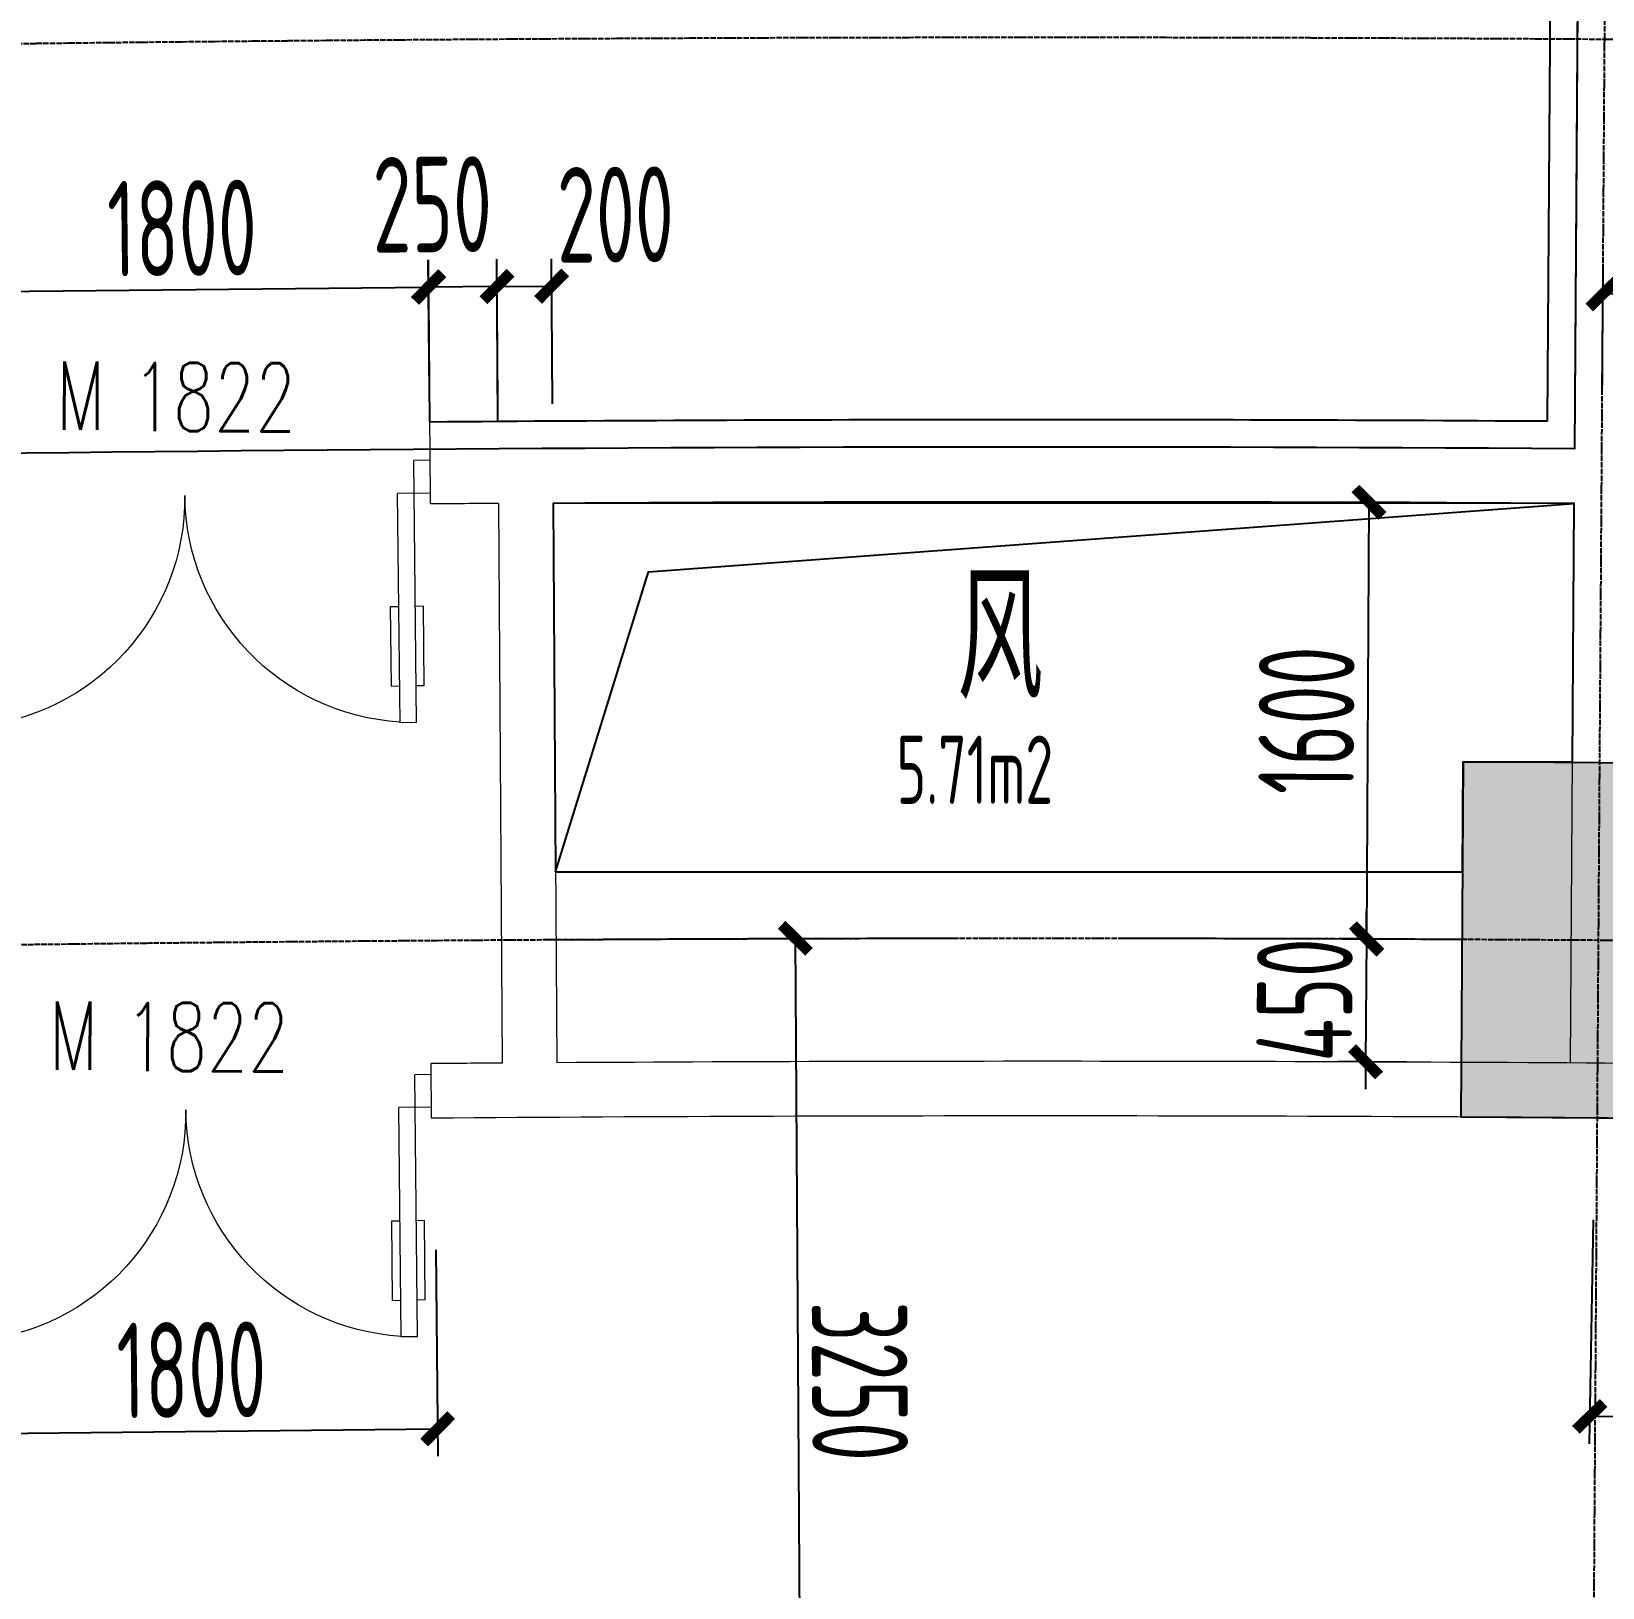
# Model space of a CAD drawing. Header units: millimetres. Extents: x 11515858 to 24947533, y -12784974 to -6116114.
# Drawn here: x 11775027 to 11780782, y -6395756 to -6390056 of the extents above; entities that cross this region are included whole.
import ezdxf
from ezdxf.enums import TextEntityAlignment as Align

# ---------------------------------------------------------------- set-up
doc = ezdxf.new("R2010")
doc.units = ezdxf.units.MM
doc.header["$LTSCALE"] = 10
for name, pattern in [('A2-RG-AXIS$0$CENTER', [2, 1.25, -0.25, 0.25, -0.25]), ('A2-RG-AXIS$0$DOTE', [2.42, 2, -0.2, 0.02, -0.2]), ('A2-RI-F2$0$HIDDEN', [0.375, 0.25, -0.125])]:
    doc.linetypes.add(name, pattern=pattern)
for name, color, linetype in [('A2-RB-F2$0$$34$A-DIMS-100', 1, 'Continuous'), ('A2-RB-F2$0$A-DIMS-100', 1, 'Continuous'), ('A2-RD-F2$0$an-door', 2, 'Continuous'), ('A2-RG-AXIS$0$A-GRID', 1, 'A2-RG-AXIS$0$CENTER'), ('A2-RI-F2$0$A-HOLE', 2, 'Continuous'), ('A2-RI-F2$0$A-STRS', 50, 'Continuous'), ('A2-RI-F2$0$A-SYMB-AREA', 4, 'Continuous'), ('A2-RI-F2$0$A-SYMB-DOOR', 4, 'Continuous'), ('A2-RI-F2$0$A-SYMB-NAME', 4, 'Continuous'), ('A2-RI-F2$0$A-SYMB-VOID', 35, 'Continuous'), ('A2-RI-F2$0$an-door', 2, 'Continuous'), ('A2-RI-F2$0$WINDOW_TEXT', 7, 'Continuous'), ('A2-RS-F2$0$A-HATH-GRAY', 8, 'Continuous'), ('A2-RS-F2$0$A-WALL-CONC', 6, 'Continuous')]:
    doc.layers.add(name, color=color, linetype=linetype)
doc.layers.add('A2-RD-F2$0$A-X-AREA', color=6, linetype='Continuous', plot=False)
doc.layers.add('A2-RI-F2$0$A-X-AREA', color=6, linetype='Continuous', plot=False)
for name, color, linetype, lineweight in [('A2-RD-F2$0$ECADI-PARCEL NAMES', 2, 'Continuous', 9), ('A2-RI-F2$0$A-DOOR', 32, 'Continuous', 5), ('A2-RI-F2$0$A-FLOR-STRS', 2, 'Continuous', 5), ('A2-RI-F2$0$A-WALL', 7, 'Continuous', 5), ('A2-RI-F2$0$ECADI-PARCEL NAMES', 2, 'Continuous', 9)]:
    doc.layers.add(name, color=color, linetype=linetype, lineweight=lineweight)
doc.styles.add('A2-RB-F2$0$$0$XD2008', font='hzs.shx', dxfattribs={"width": 0.7, "bigfont": 'hztxt.shx'})
doc.styles.add('A2-RB-F2$0$XD2008', font='hzs.shx', dxfattribs={"width": 0.7, "bigfont": 'hztxt.shx'})
doc.styles.add('A2-RI-F2$0$ECADI', font='hzs.shx', dxfattribs={"width": 0.7, "bigfont": 'hztxt.shx'})
doc.styles.add('A2-RI-F2$0$ECADI-TXT', font='simplex.shx', dxfattribs={"bigfont": 'hztxt.shx'})
doc.styles.add('A2-RI-F2$0$SIMPLEX', font='simplex.shx', dxfattribs={"width": 0.7})
doc.dimstyles.new('A2-RB-F2$0$$0$XD100$0', dxfattribs={"dimscale": 100, "dimtxt": 3.5, "dimasz": 1, "dimexe": 1, "dimexo": 2, "dimgap": 0.5, "dimtad": 1, "dimdec": 0, "dimdsep": 46, "dimtxsty": 'A2-RB-F2$0$$0$XD2008', "dimblk1": 'A2-RB-F2$0$$20$_ArchTick', "dimblk2": 'A2-RB-F2$0$$20$_ArchTick', "dimsah": 1, "dimcen": 2.5, "dimclrt": 4, "dimaunit": 1, "dimadec": 0, "dimazin": 0, "dimtfac": 1, "dimtdec": 0, "dimtix": 1, "dimtmove": 2, "dimatfit": 3, "dimfxl": 0, "dimtolj": 1, "dimtzin": 0, "dimarcsym": 0})
doc.dimstyles.new('A2-RB-F2$0$XD100$0', dxfattribs={"dimscale": 100, "dimtxt": 3.5, "dimasz": 1, "dimexe": 1, "dimexo": 2, "dimgap": 0.5, "dimtad": 1, "dimdec": 0, "dimdsep": 46, "dimtxsty": 'A2-RB-F2$0$XD2008', "dimblk1": 'A2-RB-F2$0$_ArchTick', "dimblk2": 'A2-RB-F2$0$_ArchTick', "dimsah": 1, "dimcen": 2.5, "dimclrt": 4, "dimaunit": 1, "dimadec": 0, "dimazin": 0, "dimtfac": 1, "dimtdec": 0, "dimtix": 1, "dimtmove": 1, "dimatfit": 3, "dimfxl": 0, "dimtolj": 1, "dimtzin": 0, "dimarcsym": 0})

# ---------------------------------------------------------------- blocks, each defined once
blk = doc.blocks.new('A2-RG-AXIS')
at = {"layer": 'A2-RG-AXIS$0$A-GRID', "linetype": 'A2-RG-AXIS$0$DOTE'}
blk.add_line((11780668.1, -6408085.3), (11780940.3, -6367886.2), dxfattribs=at)
for radius in [313400, 308700, 304100, 300800]:
    blk.add_arc((11778730.7, -6694178.7), radius, 75.589285, 95.407644, dxfattribs=at)
blk = doc.blocks.new('A2-RB-F2$0$$20$_ArchTick')
at = {"color": 0, "linetype": 'ByBlock', "const_width": 0.4}
blk.add_lwpolyline([(-0.5, -0.5), (0.5, 0.5)], dxfattribs=at)
blk = doc.blocks.new('*D1654')
at = {"layer": 'A2-RB-F2$0$$34$A-DIMS-100', "color": 0, "lineweight": -2, "transparency": 16777216}
for p, q in [((11776485, -6391378.7), (11776480, -6390892.4)), ((11774684.8, -6391397.4), (11774679.8, -6390911.1)), ((11774680.8, -6391011.1), (11776481, -6390992.4))]:
    blk.add_line(p, q, dxfattribs=at)
at = {"layer": 'Defpoints', "color": 0, "transparency": 16777216}
for p in [(11776481, -6390992.4), (11776487.1, -6391578.7), (11774686.9, -6391597.4)]:
    blk.add_point(p, dxfattribs=at)
at = {"layer": 'A2-RB-F2$0$$34$A-DIMS-100', "color": 0, "lineweight": -2, "transparency": 16777216, "xscale": 100, "yscale": 100, "zscale": 100}
for p, rotation in [((11774680.8, -6391011.1), 180.5953021616936), ((11776481, -6390992.4), 0.5953021616935726)]:
    blk.add_blockref('A2-RB-F2$0$$20$_ArchTick', p, dxfattribs=dict(at, rotation=rotation))
at = {"layer": 'A2-RB-F2$0$$34$A-DIMS-100', "color": 4, "transparency": 16777216, "insert": (11775578.6, -6390776.7), "char_height": 350, "attachment_point": 5, "rotation": 0.5953, "style": 'A2-RB-F2$0$$0$XD2008'}
blk.add_mtext('\\A1;1800', dxfattribs=at)
blk = doc.blocks.new('*D1657')
at = {"layer": 'A2-RB-F2$0$$34$A-DIMS-100', "color": 0, "lineweight": -2, "transparency": 16777216}
for p, q in [((11776508.4, -6394519.2), (11776516.3, -6395274.7)), ((11774708.9, -6394537.9), (11774716.8, -6395293.4)), ((11774715.8, -6395193.4), (11776515.3, -6395174.7))]:
    blk.add_line(p, q, dxfattribs=at)
at = {"layer": 'Defpoints', "color": 0, "transparency": 16777216}
for p in [(11774706.9, -6394337.9), (11776506.4, -6394319.2), (11776515.3, -6395174.7)]:
    blk.add_point(p, dxfattribs=at)
at = {"layer": 'A2-RB-F2$0$$34$A-DIMS-100', "color": 0, "lineweight": -2, "transparency": 16777216, "xscale": 100, "yscale": 100, "zscale": 100}
for p, rotation in [((11776515.3, -6395174.7), 0.5953021620514486), ((11774715.8, -6395193.4), 180.5953021620515)]:
    blk.add_blockref('A2-RB-F2$0$$20$_ArchTick', p, dxfattribs=dict(at, rotation=rotation))
at = {"layer": 'A2-RB-F2$0$$34$A-DIMS-100', "color": 4, "transparency": 16777216, "insert": (11775613.2, -6394959.1), "char_height": 350, "attachment_point": 5, "rotation": 0.5953, "style": 'A2-RB-F2$0$$0$XD2008'}
blk.add_mtext('\\A1;1800', dxfattribs=at)
blk = doc.blocks.new('*D1611')
at = {"layer": 'A2-RB-F2$0$$34$A-DIMS-100', "color": 0, "lineweight": -2, "transparency": 16777216}
for p, q in [((11780748, -6394409.9), (11780733.7, -6395229.3)), ((11781497.8, -6394422.9), (11781483.6, -6395242.4)), ((11781485.3, -6395142.4), (11780735.4, -6395129.3))]:
    blk.add_line(p, q, dxfattribs=at)
at = {"layer": 'Defpoints', "color": 0, "transparency": 16777216}
for p in [(11780751.4, -6394209.9), (11781501.3, -6394223), (11780735.4, -6395129.3)]:
    blk.add_point(p, dxfattribs=at)
at = {"layer": 'A2-RB-F2$0$$34$A-DIMS-100', "color": 0, "lineweight": -2, "transparency": 16777216, "xscale": 100, "yscale": 100, "zscale": 100}
for p, rotation in [((11780735.4, -6395129.3), 179.0019532629925), ((11781485.3, -6395142.4), 359.0019532629925)]:
    blk.add_blockref('A2-RB-F2$0$$20$_ArchTick', p, dxfattribs=dict(at, rotation=rotation))
at = {"layer": 'A2-RB-F2$0$$34$A-DIMS-100', "color": 4, "transparency": 16777216, "insert": (11781114.3, -6394910.9), "char_height": 350, "attachment_point": 5, "rotation": 359.00195, "style": 'A2-RB-F2$0$$0$XD2008'}
blk.add_mtext('\\A1;750', dxfattribs=at)
blk = doc.blocks.new('*D1632')
at = {"layer": 'A2-RB-F2$0$$34$A-DIMS-100', "color": 0, "lineweight": -2, "transparency": 16777216}
for p, q in [((11776486.4, -6391487), (11776482, -6390892.4)), ((11776735.9, -6391485.2), (11776731.5, -6390890.5)), ((11776732.3, -6390990.5), (11776482.8, -6390992.4))]:
    blk.add_line(p, q, dxfattribs=at)
at = {"layer": 'Defpoints', "color": 0, "transparency": 16777216}
for p in [(11776482.8, -6390992.4), (11776487.9, -6391687), (11776737.4, -6391685.2)]:
    blk.add_point(p, dxfattribs=at)
at = {"layer": 'A2-RB-F2$0$$34$A-DIMS-100', "color": 0, "lineweight": -2, "transparency": 16777216, "xscale": 100, "yscale": 100, "zscale": 100}
for p, rotation in [((11776482.8, -6390992.4), 180.4248071361748), ((11776732.3, -6390990.5), 0.4248071361748362)]:
    blk.add_blockref('A2-RB-F2$0$$20$_ArchTick', p, dxfattribs=dict(at, rotation=rotation))
at = {"layer": 'A2-RB-F2$0$$34$A-DIMS-100', "color": 4, "transparency": 16777216, "insert": (11776495.3, -6390690.1), "char_height": 350, "attachment_point": 5, "rotation": 0.42481, "style": 'A2-RB-F2$0$$0$XD2008'}
blk.add_mtext('\\A1;250', dxfattribs=at)
blk = doc.blocks.new('*D1633')
at = {"layer": 'A2-RB-F2$0$$34$A-DIMS-100', "color": 0, "lineweight": -2, "transparency": 16777216}
for p, q in [((11776735.6, -6391421.5), (11776732.1, -6390890.5)), ((11776935.6, -6391420.1), (11776932.1, -6390889.2)), ((11776732.8, -6390990.5), (11776932.8, -6390989.2))]:
    blk.add_line(p, q, dxfattribs=at)
at = {"layer": 'Defpoints', "color": 0, "transparency": 16777216}
for p in [(11776932.8, -6390989.2), (11776736.9, -6391621.4), (11776936.9, -6391620.1)]:
    blk.add_point(p, dxfattribs=at)
at = {"layer": 'A2-RB-F2$0$$34$A-DIMS-100', "color": 0, "lineweight": -2, "transparency": 16777216, "xscale": 100, "yscale": 100, "zscale": 100}
for p, rotation in [((11776732.8, -6390990.5), 180.3775316550366), ((11776932.8, -6390989.2), 0.3775316550365952)]:
    blk.add_blockref('A2-RB-F2$0$$20$_ArchTick', p, dxfattribs=dict(at, rotation=rotation))
at = {"layer": 'A2-RB-F2$0$$34$A-DIMS-100', "color": 4, "transparency": 16777216, "insert": (11777166.2, -6390727.1), "char_height": 350, "attachment_point": 5, "rotation": 0.37753, "style": 'A2-RB-F2$0$$0$XD2008'}
blk.add_mtext('\\A1;200', dxfattribs=at)
blk = doc.blocks.new('A2-RB-F2$0$_ArchTick')
at = {"color": 0, "linetype": 'ByBlock', "const_width": 0.4}
blk.add_lwpolyline([(-0.5, -0.5), (0.5, 0.5)], dxfattribs=at)
blk = doc.blocks.new('*D1748')
at = {"layer": 'A2-RB-F2$0$A-DIMS-100', "color": 0, "lineweight": -2, "transparency": 16777216}
for p, q in [((11780075.8, -6391781.6), (11779826.8, -6391780.4)), ((11779918.6, -6393380.6), (11779926.8, -6391780.9)), ((11780067.6, -6393381.4), (11779818.6, -6393380.1))]:
    blk.add_line(p, q, dxfattribs=at)
at = {"layer": 'Defpoints', "color": 0, "transparency": 16777216}
for p in [(11779926.8, -6391780.9), (11780275.8, -6391782.7), (11780267.6, -6393382.4)]:
    blk.add_point(p, dxfattribs=at)
at = {"layer": 'A2-RB-F2$0$A-DIMS-100', "color": 0, "lineweight": -2, "transparency": 16777216, "xscale": 100, "yscale": 100, "zscale": 100}
for p, rotation in [((11779926.8, -6391780.9), 89.70724929846178), ((11779918.6, -6393380.6), 269.7072492984618)]:
    blk.add_blockref('A2-RB-F2$0$_ArchTick', p, dxfattribs=dict(at, rotation=rotation))
at = {"layer": 'A2-RB-F2$0$A-DIMS-100', "color": 4, "transparency": 16777216, "insert": (11779697.7, -6392579.6), "char_height": 350, "attachment_point": 5, "rotation": 89.70725, "style": 'A2-RB-F2$0$XD2008'}
blk.add_mtext('\\A1;1600', dxfattribs=at)
blk = doc.blocks.new('*D1749')
at = {"layer": 'A2-RB-F2$0$A-DIMS-100', "color": 0, "lineweight": -2, "transparency": 16777216}
for p, q in [((11779917.3, -6393380.1), (11779918, -6393280.1)), ((11780067.6, -6393381.1), (11779817.3, -6393379.4)), ((11779917.3, -6393380.1), (11779914.2, -6393830.3)), ((11780064.6, -6393831.3), (11779814.2, -6393829.6)), ((11779914.2, -6393830.3), (11779913.6, -6393930.3))]:
    blk.add_line(p, q, dxfattribs=at)
at = {"layer": 'Defpoints', "color": 0, "transparency": 16777216}
for p in [(11780267.6, -6393382.4), (11779914.2, -6393830.3), (11780264.6, -6393832.6)]:
    blk.add_point(p, dxfattribs=at)
at = {"layer": 'A2-RB-F2$0$A-DIMS-100', "color": 0, "lineweight": -2, "transparency": 16777216, "xscale": 100, "yscale": 100, "zscale": 100}
for p, rotation in [((11779917.3, -6393380.1), 269.6119830357258), ((11779914.2, -6393830.3), 89.61198303572583)]:
    blk.add_blockref('A2-RB-F2$0$_ArchTick', p, dxfattribs=dict(at, rotation=rotation))
at = {"layer": 'A2-RB-F2$0$A-DIMS-100', "color": 4, "transparency": 16777216, "insert": (11779690.8, -6393603.6), "char_height": 350, "attachment_point": 5, "rotation": 89.61198, "style": 'A2-RB-F2$0$XD2008'}
blk.add_mtext('\\A1;450', dxfattribs=at)
blk = doc.blocks.new('*D1679')
at = {"layer": 'A2-RB-F2$0$A-DIMS-100', "color": 0, "lineweight": -2, "transparency": 16777216}
for p, q in [((11780781.2, -6391386.6), (11780784.3, -6390917.9)), ((11781534.9, -6391391.7), (11781538.1, -6390923)), ((11781537.4, -6391023), (11780783.7, -6391017.9))]:
    blk.add_line(p, q, dxfattribs=at)
at = {"layer": 'Defpoints', "color": 0, "transparency": 16777216}
for p in [(11780783.7, -6391017.9), (11780779.8, -6391586.6), (11781533.6, -6391591.7)]:
    blk.add_point(p, dxfattribs=at)
at = {"layer": 'A2-RB-F2$0$A-DIMS-100', "color": 0, "lineweight": -2, "transparency": 16777216, "xscale": 100, "yscale": 100, "zscale": 100}
for p, rotation in [((11780783.7, -6391017.9), 179.6120103874161), ((11781537.4, -6391023), 359.6120103874161)]:
    blk.add_blockref('A2-RB-F2$0$_ArchTick', p, dxfattribs=dict(at, rotation=rotation))
at = {"layer": 'A2-RB-F2$0$A-DIMS-100', "color": 4, "transparency": 16777216, "insert": (11781162.1, -6390795.4), "char_height": 350, "attachment_point": 5, "rotation": 359.61201, "style": 'A2-RB-F2$0$XD2008'}
blk.add_mtext('\\A1;750', dxfattribs=at)
blk = doc.blocks.new('*D1867')
at = {"layer": 'A2-RB-F2$0$A-DIMS-100', "color": 0, "lineweight": -2, "transparency": 16777216}
for p, q in [((11776920.6, -6393384.1), (11777925.4, -6393377.4)), ((11777847.1, -6396626.1), (11777825.4, -6393378.1)), ((11776942.3, -6396632.2), (11777947.1, -6396625.5))]:
    blk.add_line(p, q, dxfattribs=at)
at = {"layer": 'Defpoints', "color": 0, "transparency": 16777216}
for p in [(11777825.4, -6393378.1), (11776720.6, -6393385.4), (11776742.3, -6396633.5)]:
    blk.add_point(p, dxfattribs=at)
at = {"layer": 'A2-RB-F2$0$A-DIMS-100', "color": 0, "lineweight": -2, "transparency": 16777216, "xscale": 100, "yscale": 100, "zscale": 100}
for p, rotation in [((11777825.4, -6393378.1), 90.38288991197301), ((11777847.1, -6396626.1), 270.382889911973)]:
    blk.add_blockref('A2-RB-F2$0$_ArchTick', p, dxfattribs=dict(at, rotation=rotation))
at = {"layer": 'A2-RB-F2$0$A-DIMS-100', "color": 4, "transparency": 16777216, "insert": (11778061.3, -6395000.6), "char_height": 350, "attachment_point": 5, "rotation": 270.38289, "style": 'A2-RB-F2$0$XD2008'}
blk.add_mtext('\\A1;3250', dxfattribs=at)
blk = doc.blocks.new('A2-RD-F2')
at = {"layer": 'A2-RD-F2$0$A-X-AREA'}
blk.add_lwpolyline([(11759454.3, -6378717.1, -0.016899), (11780770.9, -6378135.9), (11780679.8, -6391585, 0.016665), (11760521, -6392127.1), (11759454.3, -6378717.1)], format="xyb", dxfattribs=at)
at = {"layer": 'A2-RD-F2$0$an-door'}
blk.add_line((11780580.5, -6391484.4), (11780670.2, -6378235.2), dxfattribs=at)
blk.add_arc((11778730.7, -6694178.7), 302700, 89.649867, 90.424807, dxfattribs=at)
at = {"layer": 'A2-RD-F2$0$ECADI-PARCEL NAMES'}
blk.add_line((11776487.2, -6391587), (11776486.4, -6391487), dxfattribs=at)
blk = doc.blocks.new('A2-RS-F2')
at = {"layer": 'A2-RS-F2$0$A-HATH-GRAY', "ltscale": 3}
h = blk.add_hatch(color=256, dxfattribs=at)
h.paths.add_polyline_path([(11780370.9, -6378132.8), (11781370.9, -6378139.6), (11781379.7, -6376839.6), (11780379.7, -6376832.8)])
h.paths.add_polyline_path([(11771295.3, -6378216.2), (11772295, -6378194.3), (11772266.5, -6376894.6), (11771266.7, -6376916.1)])
h.paths.add_polyline_path([(11789445.2, -6378310.2), (11790444.5, -6378345.7), (11790490.7, -6377046.5), (11789491.3, -6377010.6)])
h.paths.add_polyline_path([(11794061, -6377995.6), (11794659.8, -6378034.1), (11794711.1, -6377235.6), (11794112.3, -6377197.1)])
h.paths.add_polyline_path([(11762225.8, -6378560), (11763224.5, -6378509.3), (11763158.6, -6377210.6), (11762159.9, -6377261.3)])
h.paths.add_polyline_path([(11756053.8, -6378846.4), (11756851.3, -6378782.9), (11756756.1, -6377586.7), (11755958.6, -6377650.1)])
h.paths.add_polyline_path([(11801644.4, -6378461.8), (11802243.1, -6378500.3), (11802294.5, -6377701.9), (11801695.7, -6377663.4)])
h.paths.add_polyline_path([(11751557.2, -6379698.1), (11752354.6, -6379634.6), (11752219.8, -6377940), (11751422.4, -6378003.4)])
h.paths.add_polyline_path([(11807663.9, -6379405.7), (11808460.5, -6379479.9), (11808571.8, -6378285.1), (11807775.3, -6378210.6)])
h.paths.add_polyline_path([(11816584.8, -6380403.2), (11817577.3, -6380525.1), (11817735.8, -6379234.7), (11816743.2, -6379112.9)])
h.paths.add_polyline_path([(11825579.4, -6381618.6), (11826568.2, -6381768.4), (11826762.9, -6380483.1), (11825774.2, -6380333.3)])
h.paths.add_polyline_path([(11793833.2, -6381538.6), (11794432, -6381577.1), (11794483.3, -6380778.7), (11793884.5, -6380740.2)])
h.paths.add_polyline_path([(11801416.6, -6382004.6), (11802015.3, -6382043.1), (11802066.7, -6381244.7), (11801467.9, -6381206.2)])
h.paths.add_polyline_path([(11834536.4, -6383084.9), (11835520.4, -6383263), (11835752, -6381983.8), (11834767.9, -6381805.7)])
h.paths.add_polyline_path([(11843441.7, -6384836.8), (11844420.2, -6385043.1), (11844688.3, -6383771), (11843709.9, -6383564.7)])
h.paths.add_polyline_path([(11849706.8, -6386047.7), (11850486.4, -6386227.4), (11850720.8, -6385255.2), (11849941.2, -6385075.5)])
h.paths.add_polyline_path([(11756691.3, -6386871.4), (11757488.6, -6386806.1), (11757394.5, -6385611.6), (11756597, -6385675)])
h.paths.add_polyline_path([(11752175.7, -6387473.6), (11752973.2, -6387410.2), (11752838.4, -6385715.5), (11752040.9, -6385779)])
h.paths.add_polyline_path([(11854131.9, -6387106.5), (11854911.5, -6387286.2), (11855145.9, -6386314), (11854366.3, -6386134.3)])
h.paths.add_polyline_path([(11793236.4, -6390820.6), (11793835.2, -6390859), (11793886.5, -6390060.7), (11793287.7, -6390022.2)])
h.paths.add_polyline_path([(11800819.8, -6391285.9), (11801418.6, -6391324.4), (11801469.9, -6390525.9), (11800871.2, -6390487.4)])
h.paths.add_polyline_path([(11847832.2, -6393825.3), (11848611.8, -6394005), (11848846.2, -6393032.8), (11848066.6, -6392853.1)])
h.paths.add_polyline_path([(11780263.2, -6394032.4), (11781263.2, -6394039.2), (11781272, -6392739.2), (11780272, -6392732.1)])
h.paths.add_polyline_path([(11771644.2, -6394112.4), (11772644, -6394090.4), (11772615.4, -6392790.7), (11771615.7, -6392812.3)])
h.paths.add_polyline_path([(11788881, -6394200.2), (11789880.4, -6394235.7), (11789926.5, -6392936.5), (11788927.1, -6392900.6)])
h.paths.add_polyline_path([(11793008.6, -6394363.6), (11793607.4, -6394402.1), (11793658.7, -6393603.7), (11793059.9, -6393565.2)])
h.paths.add_polyline_path([(11763031, -6394439.6), (11764029.7, -6394388.9), (11763963.9, -6393090.2), (11762965.1, -6393140.9)])
h.paths.add_polyline_path([(11757322.6, -6394796.6), (11758120, -6394731.3), (11758024.9, -6393536.9), (11757227.5, -6393600.3)])
h.paths.add_polyline_path([(11800592, -6394828.7), (11801190.8, -6394867.2), (11801242.1, -6394068.8), (11800643.4, -6394030.3)])
h.paths.add_polyline_path([(11852257.4, -6394883.9), (11853037, -6395063.6), (11853271.3, -6394091.4), (11852491.7, -6393911.7)])
h.paths.add_polyline_path([(11752786.3, -6395149.5), (11753583.8, -6395086), (11753449, -6393391.4), (11752651.5, -6393454.8)])
h.paths.add_polyline_path([(11806188.5, -6395237.1), (11806985.1, -6395311.3), (11807096.4, -6394116.5), (11806299.9, -6394042)])
h.paths.add_polyline_path([(11814655.7, -6396186), (11815648.4, -6396307.3), (11815806.1, -6395016.9), (11814813.5, -6394895.6)])
h.paths.add_polyline_path([(11823197.5, -6397340.4), (11824186.2, -6397490.2), (11824381, -6396204.9), (11823392.2, -6396055.1)])
h.paths.add_polyline_path([(11831681.6, -6398728.6), (11832663, -6398920.7), (11832912.6, -6397644.9), (11831931.2, -6397452.8)])
h.paths.add_polyline_path([(11840164, -6400382.5), (11841142.5, -6400588.8), (11841410.7, -6399316.8), (11840432.2, -6399110.5)])
edge = h.paths.add_edge_path()
edge.add_arc((11772285.6, -6400549.4), 450, 0, 360)
edge = h.paths.add_edge_path()
edge.add_arc((11789151.8, -6400663.7), 450, 0, 360)
edge = h.paths.add_edge_path()
edge.add_arc((11763857, -6400855.6), 450, 0, 360)
h.paths.add_polyline_path([(11845945.9, -6401651.6), (11846725.5, -6401831.2), (11846959.8, -6400859), (11846180.2, -6400679.3)])
edge = h.paths.add_edge_path()
edge.add_arc((11797575.5, -6401083.9), 450, 0, 360)
edge = h.paths.add_edge_path()
edge.add_arc((11755440.6, -6401403.6), 450.5, 0, 360)
edge = h.paths.add_edge_path()
edge.add_arc((11805983.7, -6401745.9), 450, 0, 360)
h.paths.add_polyline_path([(11850371.1, -6402710), (11851150.7, -6402889.7), (11851385, -6401917.5), (11850605.5, -6401737.8)])
edge = h.paths.add_edge_path()
edge.add_arc((11814369.4, -6402649), 450, 0, 360)
edge = h.paths.add_edge_path()
edge.add_arc((11822725.7, -6403792.5), 450, 0, 360)
edge = h.paths.add_edge_path()
edge.add_arc((11831045.7, -6405175.5), 450, 0, 360)
edge = h.paths.add_edge_path()
edge.add_arc((11839322.6, -6406796.9), 450.5, 0, 360)
edge = h.paths.add_edge_path()
edge.add_arc((11847549.5, -6408655.2), 450.5, 0, 360)
edge = h.paths.add_edge_path()
edge.add_arc((11780719.1, -6400485.4), 450, 0, 360)
at = {"layer": 'A2-RS-F2$0$A-WALL-CONC'}
blk.add_3dface([(11780263.2, -6394032.4), (11781263.2, -6394039.2), (11781272, -6392739.2), (11780272, -6392732.1)], dxfattribs=at)
blk = doc.blocks.new('A2-RI-F2$0$$DorLib2D$00000011')
for p, q in [((-0.4667, 0.4709), (-0.4667, -0.0625)), ((-0.4667, 0.4709), (-0.4333, 0.4709)), ((-0.4333, 0.4709), (-0.4333, 0.0042)), ((0.4333, 0.4709), (0.4333, 0.0042)), ((0.4667, 0.4709), (0.4333, 0.4709)), ((0.4667, 0.4709), (0.4667, -0.0625)), ((-0.4833, 0.3962), (-0.4667, 0.3962)), ((-0.4167, 0.3962), (-0.4333, 0.3962)), ((0.4167, 0.3962), (0.4333, 0.3962)), ((0.4833, 0.3962), (0.4667, 0.3962)), ((-0.4833, 0.2346), (-0.4667, 0.2346)), ((-0.4167, 0.2346), (-0.4333, 0.2346)), ((0.4167, 0.2346), (0.4333, 0.2346)), ((0.4833, 0.2346), (0.4667, 0.2346)), ((-0.5, 0.0042), (-0.4333, 0.0042)), ((-0.5, 0.0042), (-0.5, -0.0625)), ((0.5, 0.0042), (0.4333, 0.0042)), ((0.5, 0.0042), (0.5, -0.0625)), ((-0.5, -0.0625), (-0.4667, -0.0625)), ((0.5, -0.0625), (0.4667, -0.0625))]:
    blk.add_line(p, q)
at = {"lineweight": 13}
for p, q in [((-0.4833, 0.3962), (-0.4833, 0.2346)), ((-0.4167, 0.3962), (-0.4167, 0.2346)), ((0.4167, 0.3962), (0.4167, 0.2346)), ((0.4833, 0.3962), (0.4833, 0.2346))]:
    blk.add_line(p, q, dxfattribs=at)
for centre, start, end in [((-0.4667, 0.0042), 0, 85.904), ((0.4667, 0.0042), 94.096, 180)]:
    blk.add_arc(centre, 0.4667, start, end, dxfattribs=at)
blk = doc.blocks.new('A2-RI-F2$0$door-doublewing')
at = {"layer": 'A2-RI-F2$0$A-DOOR', "color": 4, "xscale": -0.9999999999999998, "rotation": 180}
blk.add_blockref('A2-RI-F2$0$$DorLib2D$00000011', (0, -0.0291), dxfattribs=at)
at = {"layer": 'A2-RI-F2$0$WINDOW_TEXT', "style": 'A2-RI-F2$0$SIMPLEX', "flags": 9}
blk.add_attdef('A', text='', height=1, dxfattribs=at).set_placement((0, 1.5), align=Align.MIDDLE)
blk = doc.blocks.new('A2-RI-F2$0$5erhfh')
at = {"layer": 'A2-RI-F2$0$A-SYMB-AREA', "style": 'A2-RI-F2$0$ECADI', "width": 0.7}
blk.add_attdef('340M2', text='', height=2.5, dxfattribs=at).set_placement((0, 1.25), align=Align.MIDDLE_LEFT)
at = {"layer": 'A2-RI-F2$0$A-SYMB-NAME', "style": 'A2-RI-F2$0$ECADI', "width": 0.7}
blk.add_attdef('CHINESENAME', (-12.292, 3.087), '', height=4.5, dxfattribs=at)
blk = doc.blocks.new('A2-RI-F2$0$ECADI-TAG-DOOR')
blk = doc.blocks.new('A2-RB-F2')
at = {"layer": 'A2-RB-F2$0$$34$A-DIMS-100'}
for base, p1, p2, angle, picture, middle in [((11776482.8, -6390992.4), (11776737.4, -6391685.2), (11776487.9, -6391687), 180.42481, '*D1632', (11776495.3, -6390690.1)), ((11776932.8, -6390989.2), (11776736.9, -6391621.4), (11776936.9, -6391620.1), 0.37753, '*D1633', (11777166.2, -6390727.1))]:
    dim = blk.add_linear_dim(base=base, p1=p1, p2=p2, angle=angle, dimstyle='A2-RB-F2$0$$0$XD100$0', dxfattribs=at)
    dim.commit()
    dim.dimension.update_dxf_attribs({"geometry": picture, "text_midpoint": middle, "dimtype": 129})
for p1, p2, distance, picture, middle in [((11774686.9, -6391597.4), (11776487.1, -6391578.7), 586.3, '*D1654', (11775578.6, -6390776.7)), ((11781501.3, -6394223), (11780751.4, -6394209.9), 919.5, '*D1611', (11781114.3, -6394910.9)), ((11774706.9, -6394337.9), (11776506.4, -6394319.2), -855.5, '*D1657', (11775613.2, -6394959.1))]:
    dim = blk.add_aligned_dim(p1=p1, p2=p2, distance=distance, dimstyle='A2-RB-F2$0$$0$XD100$0', dxfattribs=at)
    dim.commit()
    dim.dimension.update_dxf_attribs({"geometry": picture, "text_midpoint": middle})
at = {"layer": 'A2-RB-F2$0$A-DIMS-100'}
for p1, p2, distance, text, picture, middle in [((11781533.6, -6391591.7), (11780779.8, -6391586.6), -568.7, '750', '*D1679', (11781162.1, -6390795.4)), ((11776742.3, -6396633.5), (11776720.6, -6393385.4), -1104.9, '3250', '*D1867', (11778061.3, -6395000.6))]:
    dim = blk.add_aligned_dim(p1=p1, p2=p2, distance=distance, text=text, dimstyle='A2-RB-F2$0$XD100$0', dxfattribs=at)
    dim.commit()
    dim.dimension.update_dxf_attribs({"geometry": picture, "text_midpoint": middle})
for p2, distance, picture, middle in [((11780275.8, -6391782.7), 349, '*D1748', (11779697.7, -6392579.6)), ((11780264.6, -6393832.6), -350.3, '*D1749', (11779690.8, -6393603.6))]:
    dim = blk.add_aligned_dim(p1=(11780267.6, -6393382.4), p2=p2, distance=distance, dimstyle='A2-RB-F2$0$XD100$0', dxfattribs=at)
    dim.commit()
    dim.dimension.update_dxf_attribs({"geometry": picture, "text_midpoint": middle})
blk = doc.blocks.new('A2-RI-F2')
at = {"layer": 'A2-RI-F2$0$A-HOLE', "linetype": 'A2-RI-F2$0$HIDDEN', "ltscale": 500}
blk.add_arc((11778730.7, -6694428.7), 301050, 89.707495, 90.339468, dxfattribs=at)
at = {"layer": 'A2-RI-F2$0$A-SYMB-VOID', "ltscale": 500}
blk.add_lwpolyline([(11776947, -6393134), (11777287.3, -6392035.7), (11780678.5, -6391785)], dxfattribs=at)
at = {"layer": 'A2-RI-F2$0$A-WALL'}
for p, q in [((11780679.8, -6391585), (11780770.9, -6378135.9)), ((11776488.7, -6391787), (11776487.2, -6391587)), ((11776738.2, -6391785.3), (11776751.7, -6393835.2)), ((11776938.2, -6391784), (11776951.7, -6393834)), ((11780664.6, -6393834.9), (11780678.5, -6391785)), ((11776493.2, -6394037.1), (11776491.7, -6393837.1))]:
    blk.add_line(p, q, dxfattribs=at)
for radius, start, end in [(302600, 89.630945, 90.424807), (302400, 90.377532, 90.424807), (302400, 89.630957, 90.339638), (300350, 90.377532, 90.427125), (300350, 89.470755, 90.339379), (300150, 89.470755, 90.427128)]:
    blk.add_arc((11778730.7, -6694178.7), radius, start, end, dxfattribs=at)
at = {"layer": 'A2-RI-F2$0$A-X-AREA'}
blk.add_lwpolyline([(11776938.2, -6391784), (11776947, -6393134), (11780269.3, -6393134), (11780272.2, -6392732.1), (11780672, -6392732.1), (11780678.5, -6391785)], close=True, dxfattribs=at)
at = {"layer": 'A2-RI-F2$0$an-door'}
blk.add_line((11780580.5, -6391484.4), (11780670.2, -6378235.2), dxfattribs=at)
blk.add_arc((11778730.7, -6694178.7), 302700, 89.649867, 90.424807, dxfattribs=at)
at = {"layer": 'A2-RI-F2$0$ECADI-PARCEL NAMES'}
blk.add_line((11776487.2, -6391587), (11776486.4, -6391487), dxfattribs=at)
blk.add_blockref('A2-RS-F2', (0, 0))
ref = blk.add_blockref('A2-RI-F2$0$5erhfh', (11779647.3, -6392810), dxfattribs=dict(xscale=100, yscale=100, zscale=100))
ref.add_attrib('340M2', '5.71m2', (11778196.3, -6392885.7), dxfattribs={"layer": 'A2-RI-F2$0$A-SYMB-AREA', "height": 250, "style": 'A2-RI-F2$0$ECADI', "width": 0.7})
ref.add_attrib('CHINESENAME', '风', (11778418.1, -6392501.2), dxfattribs={"layer": 'A2-RI-F2$0$A-SYMB-NAME', "height": 450, "style": 'A2-RI-F2$0$ECADI', "width": 0.7})
at = {"layer": 'A2-RI-F2$0$A-DOOR'}
for p, xscale, yscale, zscale, rotation in [((11775588, -6391696.4), 1799.999999997793, 1799.999999997793, 1799.999999997793, 0.5953021608620735), ((11775591.9, -6393946.5), 1799.999999997334, 1799.999999997334, 1799.999999997334, 0.5953021616849163)]:
    blk.add_blockref('A2-RI-F2$0$door-doublewing', p, dxfattribs=dict(at, xscale=xscale, yscale=yscale, zscale=zscale, rotation=rotation))
at = {"layer": 'A2-RI-F2$0$A-FLOR-STRS'}
blk.add_blockref('A2-RG-AXIS', (0, 0), dxfattribs=at)
at = {"layer": 'A2-RI-F2$0$A-STRS', "linetype": 'Continuous'}
blk.add_blockref('A2-RB-F2', (0, 0), dxfattribs=at)
at = {"layer": 'A2-RI-F2$0$A-SYMB-DOOR'}
ref = blk.add_blockref('A2-RI-F2$0$ECADI-TAG-DOOR', (11775525.7, -6392244.6), dxfattribs=dict(at, xscale=99.99999999928889, yscale=99.99999999928889, zscale=99.99999999928889, rotation=359.8772639328483))
ref.add_attrib('门窗主编号1', 'M', dxfattribs={"height": 250, "rotation": 359.87726, "style": 'A2-RI-F2$0$ECADI-TXT', "width": 0.7}).set_placement((11775297.3, -6391515.7), align=Align.RIGHT)
ref.add_attrib('门窗主编号2', '1822', (11775396.2, -6391520.1, 333.3), dxfattribs={"height": 250, "rotation": 359.87726, "style": 'A2-RI-F2$0$ECADI-TXT', "width": 0.7})
ref = blk.add_blockref('A2-RI-F2$0$ECADI-TAG-DOOR', (11775499.7, -6394588.9), dxfattribs=dict(at, xscale=99.99999999928889, yscale=99.99999999928889, zscale=99.99999999928889, rotation=359.8772639328483))
ref.add_attrib('门窗主编号1', 'M', dxfattribs={"height": 250, "rotation": 359.87726, "style": 'A2-RI-F2$0$ECADI-TXT', "width": 0.7}).set_placement((11775271.3, -6393860), align=Align.RIGHT)
ref.add_attrib('门窗主编号2', '1822', (11775370.2, -6393864.5, 333.3), dxfattribs={"height": 250, "rotation": 359.87726, "style": 'A2-RI-F2$0$ECADI-TXT', "width": 0.7})

msp = doc.modelspace()

# ---------------------------------------------------------------- block references
for name in ['A2-RI-F2', 'A2-RB-F2', 'A2-RG-AXIS', 'A2-RS-F2', 'A2-RD-F2']:
    msp.add_blockref(name, (0, 0))

doc.saveas('drawing.dxf')
